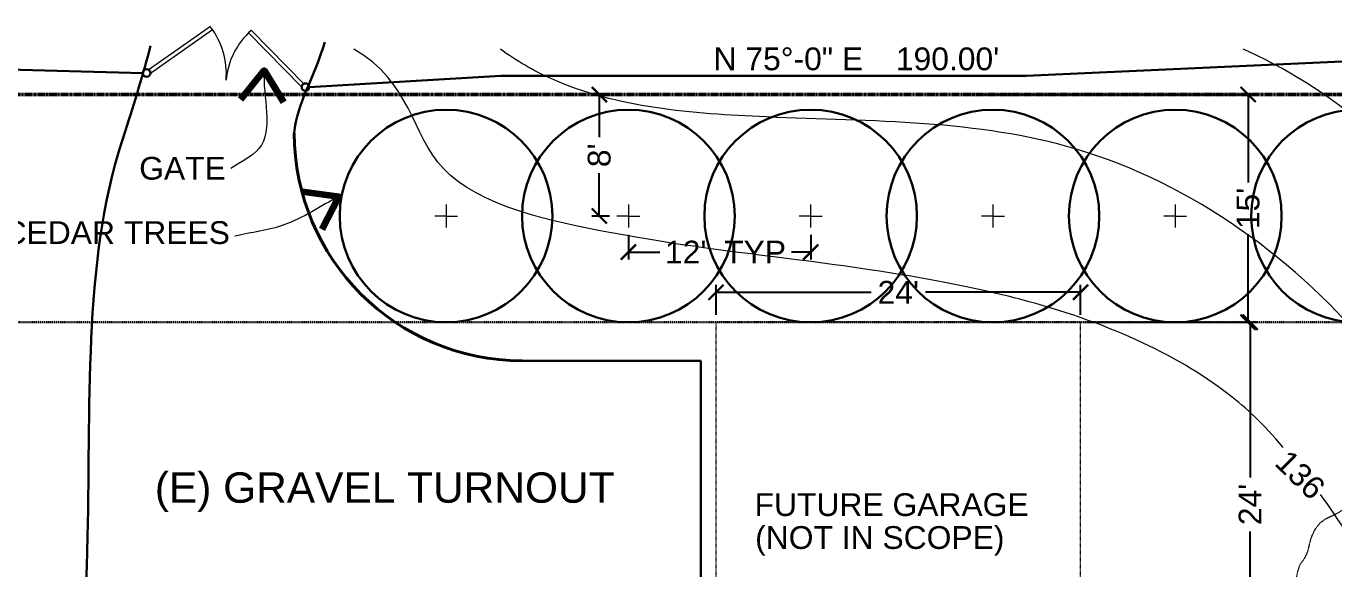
# Model space of a CAD drawing. Header units: inches. Extents: x -54 to 15382, y 469 to 41738.
# Drawn here: x 7373 to 8406, y 11952 to 12381 of the extents above; entities that cross this region are included whole.
import ezdxf

# ---------------------------------------------------------------- set-up
doc = ezdxf.new("R2010")
doc.units = ezdxf.units.IN
doc.header["$MEASUREMENT"] = 0
for name, pattern in [('DASHED2', [0.375, 0.25, -0.125]), ('HIDDEN2', [0.1875, 0.125, -0.0625]), ('PHANTOM2', [1.25, 0.625, -0.125, 0.125, -0.125, 0.125, -0.125])]:
    doc.linetypes.add(name, pattern=pattern)
doc.layers.get('0').update_dxf_attribs({"lineweight": 9})
for name, color, linetype, lineweight in [('1', 7, 'Continuous', 9), ('2', 7, 'Continuous', 18), ('3', 7, 'Continuous', 30), ('4', 7, 'Continuous', 40), ('5', 7, 'Continuous', 50), ('A-DIMSx', 7, 'Continuous', 9), ('A-TEXT', 7, 'Continuous', 18), ('A-TEXTx', 7, 'Continuous', 18), ('L-PLNT', 7, 'Continuous', 18)]:
    doc.layers.add(name, color=color, linetype=linetype, lineweight=lineweight)
doc.styles.get("Standard").update_dxf_attribs({"font": 'arial.ttf'})
doc.linetypes.add('FENCELINE2', pattern='A,0.25,-0.1,[132,ltypeshp.shx,S=0.1,R=0,X=-0.1,Y=0],-0.1,1', length=1.45)
doc.dimstyles.get("Standard").update_dxf_attribs({"dimtxt": 3, "dimasz": 2, "dimexe": 0.03125, "dimexo": 0.0625, "dimgap": 0.03125, "dimtad": 0, "dimtoh": 1, "dimdec": 4, "dimlfac": 0.99985, "dimzin": 0, "dimdsep": 46, "dimlunit": 4, "dimtxsty": 'Standard', "dimblk": 'ARCHTICK', "dimblk1": 'ARCHTICK', "dimblk2": 'ARCHTICK', "dimcen": 0.09, "dimclrt": 256, "dimadec": 0, "dimazin": 0, "dimtfac": 1, "dimtdec": 4, "dimtofl": 0, "dimtmove": 0, "dimatfit": 3, "dimfxl": 1, "dimtolj": 1, "dimtzin": 0, "dimarcsym": 0})

# ---------------------------------------------------------------- blocks, each defined once
blk = doc.blocks.new('_ArchTick')
at = {"color": 0, "linetype": 'ByBlock', "lineweight": 0, "const_width": 0.15}
blk.add_lwpolyline([(-0.5, -0.5), (0.5, 0.5)], dxfattribs=at)
blk = doc.blocks.new('*D312')
at = {"layer": 'A-DIMSx', "color": 0, "lineweight": -2, "ltscale": 0.1}
for p, q in [((8212.2, 12146.5), (8346.1, 12146.5)), ((8340.1, 12146.5), (8340.1, 12023.9)), ((8340.1, 11858.5), (8340.1, 11981.1)), ((8212.2, 11858.5), (8346.1, 11858.5))]:
    blk.add_line(p, q, dxfattribs=at)
at = {"layer": 'A-DIMSx', "color": 0, "lineweight": -2, "xscale": 12, "yscale": 12, "zscale": 12}
for p, rotation in [((8340.1, 12146.5), 90), ((8340.1, 11858.5), 270)]:
    blk.add_blockref('_ArchTick', p, dxfattribs=dict(at, rotation=rotation))
at = {"layer": 'A-DIMSx', "ltscale": 0.25, "insert": (8340.1, 12002.5), "char_height": 18, "attachment_point": 5, "rotation": 90}
blk.add_mtext("\\A1;24'", dxfattribs=at)
blk = doc.blocks.new('*D313')
at = {"layer": 'A-DIMSx', "color": 0, "lineweight": -2, "ltscale": 0.1}
for p, q in [((8128, 12326.5), (8344.6, 12326.5)), ((8338.6, 12326.5), (8338.6, 12256.9)), ((8338.6, 12146.5), (8338.6, 12216.1)), ((8212.2, 12146.5), (8344.6, 12146.5))]:
    blk.add_line(p, q, dxfattribs=at)
at = {"layer": 'A-DIMSx', "color": 0, "lineweight": -2, "xscale": 12, "yscale": 12, "zscale": 12}
for p, rotation in [((8338.6, 12326.5), 90), ((8338.6, 12146.5), 270)]:
    blk.add_blockref('_ArchTick', p, dxfattribs=dict(at, rotation=rotation))
at = {"layer": 'A-DIMSx', "ltscale": 0.25, "insert": (8338.6, 12236.5), "char_height": 18, "attachment_point": 5, "rotation": 90}
blk.add_mtext("\\A1;15'", dxfattribs=at)
blk = doc.blocks.new('*D360')
at = {"layer": 'A-DIMSx', "color": 0, "lineweight": -2, "ltscale": 0.1}
for p, q in [((7918.2, 12152.5), (7918.2, 12176.2)), ((7918.2, 12170.2), (8040.8, 12170.2)), ((8206.2, 12170.2), (8083.6, 12170.2)), ((8206.2, 12152.5), (8206.2, 12176.2))]:
    blk.add_line(p, q, dxfattribs=at)
at = {"layer": 'A-DIMSx', "color": 0, "lineweight": -2, "xscale": 12, "yscale": 12, "zscale": 12, "rotation": 180}
blk.add_blockref('_ArchTick', (7918.2, 12170.2), dxfattribs=at)
at = {"layer": 'A-DIMSx', "color": 0, "lineweight": -2, "xscale": 12, "yscale": 12, "zscale": 12}
blk.add_blockref('_ArchTick', (8206.2, 12170.2), dxfattribs=at)
at = {"layer": 'A-DIMSx', "ltscale": 0.25, "insert": (8062.2, 12170.2), "char_height": 18, "attachment_point": 5}
blk.add_mtext("\\A1;24'", dxfattribs=at)
blk = doc.blocks.new('*D361')
at = {"layer": 'A-DIMSx', "color": 0, "lineweight": -2, "ltscale": 0.1}
for p, q in [((7849, 12215.5), (7849, 12196)), ((7993, 12215.5), (7993, 12196)), ((7849, 12202), (7873.8, 12202)), ((7993, 12202), (7977.7, 12202))]:
    blk.add_line(p, q, dxfattribs=at)
at = {"layer": 'A-DIMSx', "color": 0, "lineweight": -2, "xscale": 12, "yscale": 12, "zscale": 12, "rotation": 180}
blk.add_blockref('_ArchTick', (7849, 12202), dxfattribs=at)
at = {"layer": 'A-DIMSx', "color": 0, "lineweight": -2, "xscale": 12, "yscale": 12, "zscale": 12}
blk.add_blockref('_ArchTick', (7993, 12202), dxfattribs=at)
at = {"layer": 'A-DIMSx', "ltscale": 0.25, "insert": (7925.7, 12202), "char_height": 18, "attachment_point": 5}
blk.add_mtext("\\A1;12'  TYP", dxfattribs=at)
blk = doc.blocks.new('*D362')
at = {"layer": 'A-DIMSx', "color": 0, "lineweight": -2, "ltscale": 0.1}
for p, q in [((7834, 12326.5), (7820, 12326.5)), ((7826, 12326.5), (7826, 12292.7)), ((7826, 12230.5), (7826, 12264.3)), ((7834, 12230.5), (7820, 12230.5))]:
    blk.add_line(p, q, dxfattribs=at)
at = {"layer": 'A-DIMSx', "color": 0, "lineweight": -2, "xscale": 12, "yscale": 12, "zscale": 12}
for p, rotation in [((7826, 12326.5), 90), ((7826, 12230.5), 270)]:
    blk.add_blockref('_ArchTick', p, dxfattribs=dict(at, rotation=rotation))
at = {"layer": 'A-DIMSx', "ltscale": 0.25, "insert": (7826, 12278.5), "char_height": 18, "attachment_point": 5, "rotation": 90}
blk.add_mtext("\\A1;8'", dxfattribs=at)

msp = doc.modelspace()

# ---------------------------------------------------------------- linework, layer by layer
at = {"layer": '1', "ltscale": 0.25}
for p, q in [((7518.7319788, 12380.2105887), (7469.633329, 12345.7240321)), ((7520.4563066, 12377.7556562), (7471.3576568, 12343.2690996)), ((7550.8958373, 12377.3000661), (7593.0062106, 12334.5599625)), ((7548.7588321, 12375.1945474), (7590.8692054, 12332.4544438))]:
    msp.add_line(p, q, dxfattribs=at)
for centre, start, end in [((7471.3576568, 12343.2690996), 354.9160571135, 37.9499268691), ((7590.8692054, 12332.4544438), 131.7087947449, 174.7426645005)]:
    msp.add_arc(centre, 60, start, end, dxfattribs=at)
at = {"layer": '1', "ltscale": 0.1}
for points, knots in [([(8366.3277039, 12047.4207813), (8349.8959429, 12066.9891232), (8297.9663152, 12114.5749155), (8186.3829329, 12164.4946802), (8031.3453444, 12190.8318411), (7859.7441931, 12210.4989519), (7677.937861, 12249.7230314), (7677.1379251, 12336.6600657), (7632.0523375, 12362.5008975)], [165.8591936237, 165.8591936237, 165.8591936237, 165.8591936237, 247.5844803647, 501.9370669107, 686.105367637, 758.7076007654, 816.9907112219, 870.4517485868, 870.4517485868, 870.4517485868, 870.4517485868]), ([(8438.5950704, 12120.9324574), (8378.8479626, 12194.9120193), (8222.930734, 12307.9069964), (7984.1571585, 12304.4539408), (7822.5104238, 12317.3780324), (7760.1836929, 12353.2498029), (7747.8049853, 12362.5008975)], [343.4733793317, 343.4733793317, 343.4733793317, 343.4733793317, 634.2903649742, 880.312311174, 1052.4087822108, 1101.2924341193, 1101.2924341193, 1101.2924341193, 1101.2924341193]), ([(8528.9508259, 12182.655226), (8513.460478, 12205.6935737), (8479.7707006, 12266.0930567), (8408.1922338, 12328.7958954), (8336.321731, 12361.7827841), (8334.7294586, 12362.5008975)], [353.76617131, 353.76617131, 353.76617131, 353.76617131, 384.6410889827, 616.391739887, 621.6286824066, 621.6286824066, 621.6286824066, 621.6286824066])]:
    msp.add_open_spline(points, degree=3, knots=knots, dxfattribs=at)
msp.add_open_spline([(8510.0882437, 11767.144225), (8469.4500271, 11901.7210813), (8421.79914, 11974.6083546), (8395.8455101, 12010.2499825)], degree=3, dxfattribs=at)
at = {"layer": '2', "linetype": 'DASHED2', "ltscale": 0.25}
for p, q in [((8206.2064386, 12146.5008975), (7918.2064386, 12146.5008975)), ((7918.2064386, 11510.5008975), (7918.2064386, 12146.5008975)), ((8206.2064386, 11498.5008975), (8206.2064386, 12146.5008975))]:
    msp.add_line(p, q, dxfattribs=at)
at = {"layer": '2', "linetype": 'HIDDEN2', "ltscale": 0.005}
msp.add_spline([(8409.2431805, 11884.1711256), (8406.4545756, 11885.6476417), (8399.5372185, 11888.187869), (8394.8785992, 11899.0543605), (8389.6512385, 11909.1021463), (8385.8000023, 11912.2726898), (8385.1203758, 11919.5196444), (8385.1203758, 11923.5960555), (8380.8160741, 11927.6724666), (8377.645506, 11948.7328141), (8380.5428185, 11956.2633092), (8383.440131, 11960.3181808), (8388.0758197, 11974.799896), (8397.9266558, 11989.8608728), (8410.0953457, 11996.2328177), (8426.3202655, 12008.3974596), (8446.6013964, 12011.8730696), (8458.7700863, 12008.3974596), (8479.6306948, 12007.2389229), (8488.3226135, 11996.8120928), (8497.0145321, 11995.074281), (8510.9216171, 11974.799896), (8518.4545994, 11967.848676), (8525.9876006, 11950.4706259), (8523.6697657, 11938.305984), (8518.4545994, 11928.4584291), (8508.6037633, 11904.7084205), (8508.0243046, 11893.1230537), (8502.2296985, 11890.8059804), (8493.5377798, 11883.2754852), (8484.3530505, 11877.9416699), (8479.2277512, 11879.2225668), (8476.949832, 11878.9379276), (8476.5227269, 11875.6645152), (8467.1263385, 11874.2412918), (8461.2891658, 11874.0989654), (8455.7367614, 11869.8292953), (8442.6387448, 11870.2562745), (8436.6592163, 11873.9566526), (8431.6762917, 11873.8143262), (8425.2696581, 11874.8105839), (8416.4427307, 11877.230065), (8414.1648114, 11883.9192026), (8409.2431805, 11884.1711256), (8409.1188511, 11884.2344557)], degree=3, dxfattribs=at)
at = {"layer": '3', "ltscale": 0.25}
for p, q in [((7906.2064386, 12116.0934256), (7764.9564386, 12116.0934256)), ((7906.2064386, 11876.0934256), (7906.2064386, 12116.0934256))]:
    msp.add_line(p, q, dxfattribs=at)
at = {"layer": '3', "linetype": 'FENCELINE2', "ltscale": 0.3, "flags": 128}
for points in [[(7596.8737673, 12332.3694357), (7748.2473789, 12341.3478431), (8163.1766462, 12341.3478431), (8685.5683797, 12364.9342443), (9243.0576201, 12355.2816795), (9268.3687899, 12380.5928494)], [(7465.369459, 12343.534945), (6730.2250199, 12363.4801876)]]:
    msp.add_lwpolyline(points, dxfattribs=at)
at = {"layer": '3', "linetype": 'DASHED2', "ltscale": 0.5}
msp.add_lwpolyline([(7102.0032097, 12146.5008975), (9142.0032097, 12146.5008975)], dxfattribs=at)
at = {"layer": '3', "ltscale": 0.25}
for centre, radius in [((7468.369459, 12343.534945), 3), ((7593.8737673, 12332.3694357), 3), ((7704.9564386, 12230.5008975), 84), ((7848.9564386, 12230.5008975), 84), ((7992.9564386, 12230.5008975), 84), ((8136.9564386, 12230.5008975), 84), ((8280.9564386, 12230.5008975), 84), ((8424.9564386, 12230.5008975), 84)]:
    msp.add_circle(centre, radius, dxfattribs=at)
msp.add_arc((7764.9564386, 12296.0934256), 180, 180, 270, dxfattribs=at)
for points in [[(7584.9564386, 12296.0934256), (7587.3684027, 12320.0814321), (7600.8728162, 12340.6504751), (7609.1342206, 12367.8017798)], [(7451.7792575, 12298.0667369), (7458.7132062, 12320.361875), (7465.6471548, 12342.6570131), (7471.5403096, 12365.0477201)]]:
    msp.add_open_spline(points, degree=3, dxfattribs=at)
msp.add_open_spline([(7396.5639262, 11602.3787864), (7405.2505693, 11725.2521309), (7431.0383417, 11962.8792862), (7418.2406906, 12202.0343388), (7451.7792575, 12298.0667369)], degree=3, knots=[550.3339160082, 550.3339160082, 550.3339160082, 550.3339160082, 912.2977371892, 1234.1329045813, 1234.1329045813, 1234.1329045813, 1234.1329045813], dxfattribs=at)
at = {"layer": '4', "ltscale": 0.25}
msp.add_arc((7764.9564386, 12296.0934256), 180, 180, 270, dxfattribs=at)
at = {"layer": '5', "linetype": 'PHANTOM2', "ltscale": 0.5, "flags": 128}
msp.add_lwpolyline([(6988.0032097, 12326.5008975), (9256.0032097, 12326.5008975)], dxfattribs=at)
at = {"layer": 'L-PLNT', "ltscale": 0.1}
for p, q in [((7704.9564386, 12239.5008975), (7704.9564386, 12221.5008975)), ((7848.9564386, 12239.5008975), (7848.9564386, 12221.5008975)), ((7992.9564386, 12239.5008975), (7992.9564386, 12221.5008975)), ((8136.9564386, 12239.5008975), (8136.9564386, 12221.5008975)), ((8280.9564386, 12239.5008975), (8280.9564386, 12221.5008975)), ((7704.9564386, 12230.5008975), (7695.9564386, 12230.5008975)), ((7704.9564386, 12230.5008975), (7713.9564386, 12230.5008975)), ((7848.9564386, 12230.5008975), (7839.9564386, 12230.5008975)), ((7848.9564386, 12230.5008975), (7857.9564386, 12230.5008975)), ((7992.9564386, 12230.5008975), (7983.9564386, 12230.5008975)), ((7992.9564386, 12230.5008975), (8001.9564386, 12230.5008975)), ((8136.9564386, 12230.5008975), (8127.9564386, 12230.5008975)), ((8136.9564386, 12230.5008975), (8145.9564386, 12230.5008975)), ((8280.9564386, 12230.5008975), (8271.9564386, 12230.5008975)), ((8280.9564386, 12230.5008975), (8289.9564386, 12230.5008975))]:
    msp.add_line(p, q, dxfattribs=at)

# ---------------------------------------------------------------- texts
at = {"layer": 'A-TEXT', "ltscale": 0.25}
for s, insert, char_height, width, attachment_point in [('{N 75°-0" E^I190.00\' }', (7916.2340136, 12354.6093685), 18, 913.452249451, 4), ('{(E) GRAVEL TURNOUT}', (7838.0235944, 12012.2334195), 24, 443.678220184, 6), ('{(NOT IN SCOPE)}', (7949.0917014, 11973.6473987), 18, 341.509905067, 4)]:
    msp.add_mtext(s, dxfattribs=dict(at, insert=insert, char_height=char_height, width=width, attachment_point=attachment_point))
at = {"layer": 'A-TEXT', "ltscale": 0.25, "char_height": 18, "attachment_point": 6}
for s, insert in [('{GATE}', (7530.9442906, 12268.1108948)), ('{(N) CEDAR TREES}', (7534.1754503, 12214.6862199))]:
    msp.add_mtext(s, dxfattribs=dict(at, insert=insert))
at = {"layer": 'A-TEXT', "ltscale": 0.1, "insert": (8371.1317154, 12047.1403312), "char_height": 18, "attachment_point": 1, "rotation": 315.5423623323}
msp.add_mtext('{136}', dxfattribs=at)
at = {"layer": 'A-TEXT', "ltscale": 0.5, "insert": (7948.6512238, 12011.3571295), "char_height": 18, "width": 265.120721065, "attachment_point": 1}
msp.add_mtext('{FUTURE GARAGE}', dxfattribs=at)

# ---------------------------------------------------------------- dimensions: what is measured, and where the dimension line sits
at = {"layer": 'A-DIMSx', "ltscale": 0.1}
for base, p1, p2, picture, middle in [((7826.0459103, 12326.5008975), (7839.9564386, 12230.5008975), (7839.9564386, 12326.5008975), '*D362', (7826.0459103, 12278.5008975)), ((8338.6084933, 12326.5008975), (8206.2064386, 12146.5008975), (8122.0032097, 12326.5008975), '*D313', (8338.6084933, 12236.5008975)), ((8340.0853357, 12146.5008975), (8206.2064386, 11858.5008975), (8206.2064386, 12146.5008975), '*D312', (8340.0853357, 12002.5008975))]:
    dim = msp.add_linear_dim(base=base, p1=p1, p2=p2, angle=90, dimstyle='Standard', override={"dimtxt": 18, "dimasz": 12, "dimexe": 6, "dimexo": 6, "dimgap": 6, "dimlfac": -47.9928}, dxfattribs=at)
    dim.commit()
    dim.dimension.update_dxf_attribs({"geometry": picture, "text_midpoint": middle})
dim = msp.add_linear_dim(base=(7992.9564386, 12202.028283), p1=(7848.9564386, 12221.5008975), p2=(7992.9564386, 12221.5008975), text="12'  TYP", dimstyle='Standard', override={"dimtxt": 18, "dimasz": 12, "dimexe": 6, "dimexo": 6, "dimgap": 6, "dimlfac": -47.9928}, dxfattribs=at)
dim.commit()
dim.dimension.update_dxf_attribs({"geometry": '*D361', "text_midpoint": (7925.7299405, 12202.028283), "dimtype": 160})
dim = msp.add_linear_dim(base=(8206.2064386, 12170.1654337), p1=(7918.2064386, 12146.5008975), p2=(8206.2064386, 12146.5008975), dimstyle='Standard', override={"dimtxt": 18, "dimasz": 12, "dimexe": 6, "dimexo": 6, "dimgap": 6, "dimlfac": -47.9928}, dxfattribs=at)
dim.commit()
dim.dimension.update_dxf_attribs({"geometry": '*D360', "text_midpoint": (8062.2064386, 12170.1654337)})

# ---------------------------------------------------------------- leaders
at = {"layer": 'A-TEXTx', "path_type": 1, "annotation_type": 0, "has_hookline": 1, "hookline_direction": 1}
for points, text_width in [([(7561.1959466, 12345.5183066), (7557.0970316, 12283.7604288), (7534.9442906, 12268.1108948)], 65.7748977), ([(7620.2670549, 12245.9204914), (7576.8768814, 12223.4477676), (7538.1754503, 12214.6862199)], 217.9031378)]:
    msp.add_leader(points, dimstyle='Standard', override={"dimasz": 24, "dimgap": 4, "dimldrblk": 'Open90', "dimlwd": 65535}, dxfattribs=dict(at, text_width=text_width))

doc.saveas('drawing.dxf')
